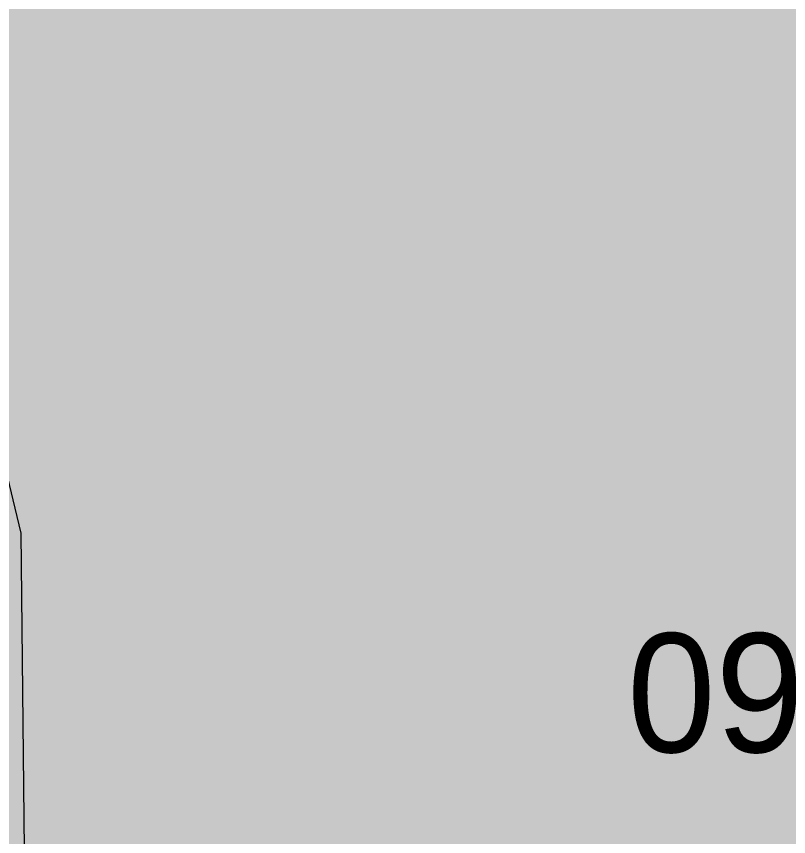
# Model space of a CAD drawing. Header units: metres. Extents: x -6 to 1255, y -2 to 532.
# Drawn here: x 1095.56 to 1102.05, y 228.29 to 235.19 of the extents above; entities that cross this region are included whole.
import ezdxf

# ---------------------------------------------------------------- set-up
doc = ezdxf.new("R2010")
doc.units = ezdxf.units.M
doc.header["$MEASUREMENT"] = 0
for name, color, linetype, lineweight, true_color in [('TPX_BUILDINGS_HATCH', 7, 'CONTINUOUS', 0, 0xf0f0f0), ('TPX_CADASTRES_TEXT', 7, 'CONTINUOUS', 0, 0x000000), ('TPX_RELIEF_CONTOUR_LINES', 7, 'CONTINUOUS', 0, 0x969696)]:
    doc.layers.add(name, color=color, linetype=linetype, lineweight=lineweight, true_color=true_color)

msp = doc.modelspace()

# ---------------------------------------------------------------- hatches: boundary and pattern name
at = {"layer": 'TPX_BUILDINGS_HATCH'}
msp.add_hatch(color=256, dxfattribs=at).paths.add_polyline_path([(1094.5682, 235.4518), (1091.4982, 224.5418), (1092.0082, 224.4118), (1093.7587, 223.9343), (1094.6482, 223.6918), (1096.1582, 223.2818), (1096.9867, 223.0558), (1098.8987, 222.5343), (1100.5582, 222.0818), (1099.0577, 216.5018), (1103.8077, 215.4718), (1104.3177, 217.8918), (1121.7777, 214.1213), (1121.4577, 211.9213), (1125.3177, 211.0913), (1125.7377, 216.2213), (1125.9677, 219.0713), (1126.2477, 222.5613), (1105.2382, 226.9418), (1104.9782, 226.0718), (1103.5382, 226.5418), (1103.7882, 227.3518), (1102.1382, 227.7118), (1102.7182, 229.8318), (1105.4582, 229.2318), (1105.6627, 229.9938), (1109.0582, 242.6518), (1106.3382, 242.9718), (1106.7282, 244.5318), (1107.4582, 247.4418), (1108.6472, 252.7798), (1108.8282, 253.5918), (1105.3882, 254.0918), (1102.9382, 254.4418), (1100.0282, 254.8618), (1094.5682, 235.4518)])

# ---------------------------------------------------------------- linework, layer by layer
at = {"layer": 'TPX_RELIEF_CONTOUR_LINES', "elevation": 0.0451}
msp.add_lwpolyline([(1129.3796, 254.8288), (1131.1934, 252.8302), (1133.9914, 252.2146), (1135.9897, 252.8302), (1135.9897, 250.8315), (1139.8043, 246.8342), (1139.7004, 242.8369), (1139.1172, 240.8382), (1136.1144, 234.8422), (1133.6243, 226.8476), (1132.5641, 224.849), (1130.8659, 222.8503), (1125.9986, 219.124), (1122.0021, 217.5616), (1118.0057, 217.8807), (1102.0199, 221.0515), (1098.1901, 222.8503), (1096.4095, 224.849), (1095.641, 226.8476), (1095.5973, 230.8449), (1095.117, 232.8436), (1094.2088, 234.8422), (1092.0288, 237.2411), (1088.0323, 237.2411)], dxfattribs=at)

# ---------------------------------------------------------------- texts
at = {"layer": 'TPX_CADASTRES_TEXT'}
msp.add_text('0948317VK4704H', height=1, dxfattribs=at).set_placement((1100.6945, 229.0006, 0.0241))

doc.saveas('drawing.dxf')
